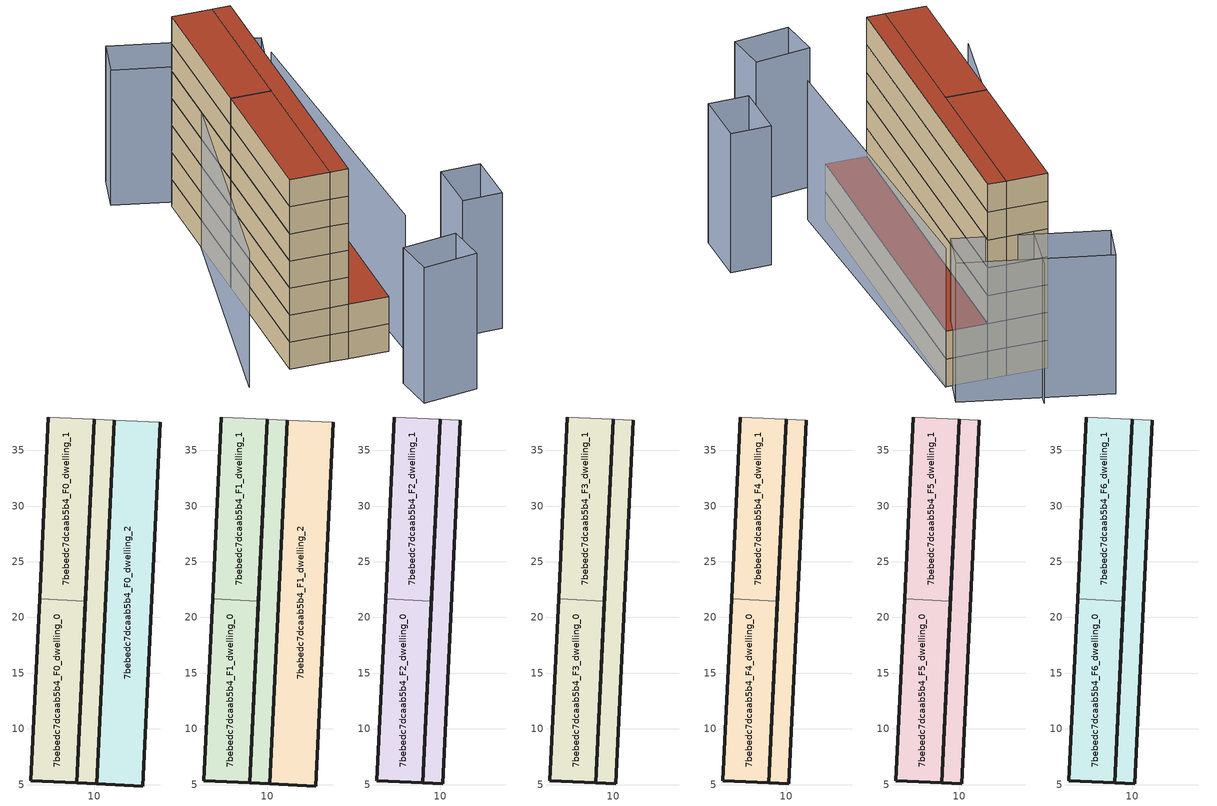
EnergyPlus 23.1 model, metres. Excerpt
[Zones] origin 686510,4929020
7bebedc7dcaab5b4_F0_dwelling_0
 floor ground (EU_floor_Construction): 11.81,37.7 10.24,5.08 8.44,5.17 9.23,21.48 10.02,37.79 z0; 9.23,21.48 8.44,5.17 4.34,5.36 5.12,21.67 z0
 wall outside (EU_wall_Construction): 5.12,21.67 4.34,5.36 8.44,5.17 9.23,21.48 z0:3
 wall to 7bebedc7dcaab5b4_F0_dwelling_1 (EU_wall_Construction): 9.23,21.48 5.12,21.67 z0:3
7bebedc7dcaab5b4_F0_dwelling_1
 floor ground (EU_floor_Construction): 11.81,37.7 10.24,5.08 8.44,5.17 9.23,21.48 10.02,37.79 z0; 10.02,37.79 9.23,21.48 5.12,21.67 5.91,37.99 z0
 wall outside (EU_wall_Construction): 5.91,37.99 5.12,21.67 / 9.23,21.48 10.02,37.79 z0:3
 wall adiabatic (EU_wall_Construction): 10.02,37.79 5.91,37.99 z0:3
7bebedc7dcaab5b4_F0_dwelling_2
 floor ground (EU_floor_Construction): 15.92,37.5 14.35,4.88 10.24,5.08 11.81,37.7 z0
 wall outside (EU_wall_Construction): 11.81,37.7 10.24,5.08 14.35,4.88 15.92,37.5 z0:3
 wall adiabatic (EU_wall_Construction): 15.92,37.5 11.81,37.7 z0:3
7bebedc7dcaab5b4_F0_circulation
 floor ground (EU_floor_Construction): 11.81,37.7 10.24,5.08 8.44,5.17 9.23,21.48 10.02,37.79 z0; 9.23,21.48 8.44,5.17 4.34,5.36 5.12,21.67 z0; 10.02,37.79 9.23,21.48 5.12,21.67 5.91,37.99 z0
 wall outside (EU_wall_Construction): 10.02,37.79 8.44,5.17 10.24,5.08 11.81,37.7 z0:3
 wall adiabatic (EU_wall_Construction): 11.81,37.7 10.02,37.79 z0:3
7bebedc7dcaab5b4_F1_dwelling_0
 floor to 7bebedc7dcaab5b4_F0_dwelling_0 (EU_floor_Construction): 11.81,37.7 10.24,5.08 8.44,5.17 9.23,21.48 10.02,37.79 z3; 9.23,21.48 8.44,5.17 4.34,5.36 5.12,21.67 z3
 wall outside (EU_wall_Construction): 5.12,21.67 4.34,5.36 8.44,5.17 9.23,21.48 z3:6
 wall to 7bebedc7dcaab5b4_F1_dwelling_1 (EU_wall_Construction): 9.23,21.48 5.12,21.67 z3:6
7bebedc7dcaab5b4_F1_dwelling_1
 floor to 7bebedc7dcaab5b4_F0_dwelling_1 (EU_floor_Construction): 11.81,37.7 10.24,5.08 8.44,5.17 9.23,21.48 10.02,37.79 z3; 10.02,37.79 9.23,21.48 5.12,21.67 5.91,37.99 z3
 wall outside (EU_wall_Construction): 5.91,37.99 5.12,21.67 / 9.23,21.48 10.02,37.79 z3:6
 wall adiabatic (EU_wall_Construction): 10.02,37.79 5.91,37.99 z3:6
7bebedc7dcaab5b4_F1_dwelling_2
 floor to 7bebedc7dcaab5b4_F0_dwelling_2 (EU_floor_Construction): 15.92,37.5 14.35,4.88 10.24,5.08 11.81,37.7 z3
 wall outside (EU_wall_Construction): 11.81,37.7 10.24,5.08 14.35,4.88 15.92,37.5 z3:6
 wall adiabatic (EU_wall_Construction): 15.92,37.5 11.81,37.7 z3:6
 roof outside (EU_roof_Construction): 14.35,4.88 15.92,37.5 11.81,37.7 10.24,5.08 z6
7bebedc7dcaab5b4_F1_circulation
 floor outside (EU_floor_Construction): 10.02,37.79 9.23,21.48 5.12,21.67 5.91,37.99 z3
 floor to 7bebedc7dcaab5b4_F0_circulation (EU_floor_Construction): 11.81,37.7 10.24,5.08 8.44,5.17 9.23,21.48 10.02,37.79 z3; 9.23,21.48 8.86,13.71 8.44,5.17 4.34,5.36 5.12,21.67 z3
 wall outside (EU_wall_Construction): 10.02,37.79 8.44,5.17 10.24,5.08 11.81,37.7 z3:6
 wall adiabatic (EU_wall_Construction): 11.81,37.7 10.02,37.79 z3:6
7bebedc7dcaab5b4_F2_dwelling_0
 floor to 7bebedc7dcaab5b4_F1_dwelling_0 (EU_floor_Construction): 11.81,37.7 10.24,5.08 8.44,5.17 9.23,21.48 10.02,37.79 z6; 9.23,21.48 8.44,5.17 4.34,5.36 5.12,21.67 z6
 wall outside (EU_wall_Construction): 5.12,21.67 4.34,5.36 8.44,5.17 9.23,21.48 z6:9
 wall to 7bebedc7dcaab5b4_F2_dwelling_1 (EU_wall_Construction): 9.23,21.48 5.12,21.67 z6:9
7bebedc7dcaab5b4_F2_dwelling_1
 floor to 7bebedc7dcaab5b4_F1_dwelling_1 (EU_floor_Construction): 11.81,37.7 10.24,5.08 8.44,5.17 9.23,21.48 10.02,37.79 z6; 10.02,37.79 9.23,21.48 5.12,21.67 5.91,37.99 z6
 wall outside (EU_wall_Construction): 5.91,37.99 5.12,21.67 / 9.23,21.48 10.02,37.79 z6:9
 wall adiabatic (EU_wall_Construction): 10.02,37.79 5.91,37.99 z6:9
7bebedc7dcaab5b4_F2_circulation
 floor outside (EU_floor_Construction): 10.02,37.79 9.23,21.48 5.12,21.67 5.91,37.99 z6
 floor to 7bebedc7dcaab5b4_F1_circulation (EU_floor_Construction): 11.81,37.7 10.24,5.08 8.44,5.17 9.23,21.48 10.02,37.79 z6; 9.23,21.48 8.86,13.71 8.44,5.17 4.34,5.36 5.12,21.67 z6
 wall outside (EU_wall_Construction): 10.02,37.79 8.44,5.17 10.24,5.08 11.81,37.7 z6:9
 wall adiabatic (EU_wall_Construction): 11.81,37.7 10.02,37.79 z6:9
7bebedc7dcaab5b4_F3_dwelling_0
 floor to 7bebedc7dcaab5b4_F2_dwelling_0 (EU_floor_Construction): 11.81,37.7 10.24,5.08 8.44,5.17 9.23,21.48 10.02,37.79 z9; 9.23,21.48 8.44,5.17 4.34,5.36 5.12,21.67 z9
 wall outside (EU_wall_Construction): 5.12,21.67 4.34,5.36 8.44,5.17 9.23,21.48 z9:12
 wall to 7bebedc7dcaab5b4_F3_dwelling_1 (EU_wall_Construction): 9.23,21.48 5.12,21.67 z9:12
7bebedc7dcaab5b4_F3_dwelling_1
 floor to 7bebedc7dcaab5b4_F2_dwelling_1 (EU_floor_Construction): 11.81,37.7 10.24,5.08 8.44,5.17 9.23,21.48 10.02,37.79 z9; 10.02,37.79 9.23,21.48 5.12,21.67 5.91,37.99 z9
 wall outside (EU_wall_Construction): 5.91,37.99 5.12,21.67 / 9.23,21.48 10.02,37.79 z9:12
 wall adiabatic (EU_wall_Construction): 10.02,37.79 5.91,37.99 z9:12
7bebedc7dcaab5b4_F3_circulation
 floor outside (EU_floor_Construction): 10.02,37.79 9.23,21.48 5.12,21.67 5.91,37.99 z9
 floor to 7bebedc7dcaab5b4_F2_circulation (EU_floor_Construction): 11.81,37.7 10.24,5.08 8.44,5.17 9.23,21.48 10.02,37.79 z9; 9.23,21.48 8.86,13.71 8.44,5.17 4.34,5.36 5.12,21.67 z9
 wall outside (EU_wall_Construction): 10.02,37.79 8.44,5.17 10.24,5.08 11.81,37.7 z9:12
 wall adiabatic (EU_wall_Construction): 11.81,37.7 10.02,37.79 z9:12
7bebedc7dcaab5b4_F4_dwelling_0
 floor to 7bebedc7dcaab5b4_F3_dwelling_0 (EU_floor_Construction): 11.81,37.7 10.24,5.08 8.44,5.17 9.23,21.48 10.02,37.79 z12; 9.23,21.48 8.44,5.17 4.34,5.36 5.12,21.67 z12
 wall outside (EU_wall_Construction): 5.12,21.67 4.34,5.36 8.44,5.17 9.23,21.48 z12:15
 wall to 7bebedc7dcaab5b4_F4_dwelling_1 (EU_wall_Construction): 9.23,21.48 5.12,21.67 z12:15
7bebedc7dcaab5b4_F4_dwelling_1
 floor to 7bebedc7dcaab5b4_F3_dwelling_1 (EU_floor_Construction): 11.81,37.7 10.24,5.08 8.44,5.17 9.23,21.48 10.02,37.79 z12; 10.02,37.79 9.23,21.48 5.12,21.67 5.91,37.99 z12
 wall outside (EU_wall_Construction): 5.91,37.99 5.12,21.67 / 9.23,21.48 10.02,37.79 z12:15
 wall adiabatic (EU_wall_Construction): 10.02,37.79 5.91,37.99 z12:15
7bebedc7dcaab5b4_F4_circulation
 floor outside (EU_floor_Construction): 10.02,37.79 9.23,21.48 5.12,21.67 5.91,37.99 z12
 floor to 7bebedc7dcaab5b4_F3_circulation (EU_floor_Construction): 11.81,37.7 10.24,5.08 8.44,5.17 9.23,21.48 10.02,37.79 z12; 9.23,21.48 8.86,13.71 8.44,5.17 4.34,5.36 5.12,21.67 z12
 wall outside (EU_wall_Construction): 10.02,37.79 8.44,5.17 10.24,5.08 11.81,37.7 z12:15
 wall adiabatic (EU_wall_Construction): 11.81,37.7 10.02,37.79 z12:15
7bebedc7dcaab5b4_F5_dwelling_0
 floor to 7bebedc7dcaab5b4_F4_dwelling_0 (EU_floor_Construction): 11.81,37.7 10.24,5.08 8.44,5.17 9.23,21.48 10.02,37.79 z15; 9.23,21.48 8.44,5.17 4.34,5.36 5.12,21.67 z15
 wall outside (EU_wall_Construction): 5.12,21.67 4.34,5.36 8.44,5.17 9.23,21.48 z15:18
 wall to 7bebedc7dcaab5b4_F5_dwelling_1 (EU_wall_Construction): 9.23,21.48 5.12,21.67 z15:18
7bebedc7dcaab5b4_F5_dwelling_1
 floor to 7bebedc7dcaab5b4_F4_dwelling_1 (EU_floor_Construction): 11.81,37.7 10.24,5.08 8.44,5.17 9.23,21.48 10.02,37.79 z15; 10.02,37.79 9.23,21.48 5.12,21.67 5.91,37.99 z15
 wall outside (EU_wall_Construction): 5.91,37.99 5.12,21.67 / 9.23,21.48 10.02,37.79 z15:18
 wall adiabatic (EU_wall_Construction): 10.02,37.79 5.91,37.99 z15:18
7bebedc7dcaab5b4_F5_circulation
 floor outside (EU_floor_Construction): 10.02,37.79 9.23,21.48 5.12,21.67 5.91,37.99 z15
 floor to 7bebedc7dcaab5b4_F4_circulation (EU_floor_Construction): 11.81,37.7 10.24,5.08 8.44,5.17 9.23,21.48 10.02,37.79 z15; 9.23,21.48 8.86,13.71 8.44,5.17 4.34,5.36 5.12,21.67 z15
 wall outside (EU_wall_Construction): 10.02,37.79 8.44,5.17 10.24,5.08 11.81,37.7 z15:18
 wall adiabatic (EU_wall_Construction): 11.81,37.7 10.02,37.79 z15:18
7bebedc7dcaab5b4_F6_dwelling_0
 floor to 7bebedc7dcaab5b4_F5_dwelling_0 (EU_floor_Construction): 11.81,37.7 10.24,5.08 8.44,5.17 9.23,21.48 10.02,37.79 z18; 9.23,21.48 8.44,5.17 4.34,5.36 5.12,21.67 z18
 wall outside (EU_wall_Construction): 5.12,21.67 4.34,5.36 8.44,5.17 9.23,21.48 z18:21
 wall to 7bebedc7dcaab5b4_F6_dwelling_1 (EU_wall_Construction): 9.23,21.48 5.12,21.67 z18:21
 roof outside (EU_roof_Construction): 10.24,5.08 11.81,37.7 10.02,37.79 9.23,21.48 8.44,5.17 z21; 8.44,5.17 9.23,21.48 5.12,21.67 4.34,5.36 z21
7bebedc7dcaab5b4_F6_dwelling_1
 floor to 7bebedc7dcaab5b4_F5_dwelling_1 (EU_floor_Construction): 11.81,37.7 10.24,5.08 8.44,5.17 9.23,21.48 10.02,37.79 z18; 10.02,37.79 9.23,21.48 5.12,21.67 5.91,37.99 z18
 wall outside (EU_wall_Construction): 5.91,37.99 5.12,21.67 / 9.23,21.48 10.02,37.79 z18:21
 wall adiabatic (EU_wall_Construction): 10.02,37.79 5.91,37.99 z18:21
 roof outside (EU_roof_Construction): 10.24,5.08 11.81,37.7 10.02,37.79 9.23,21.48 8.44,5.17 z21; 9.23,21.48 10.02,37.79 5.91,37.99 5.12,21.67 z21
7bebedc7dcaab5b4_F6_circulation
 floor outside (EU_floor_Construction): 10.02,37.79 9.23,21.48 5.12,21.67 5.91,37.99 z18
 floor to 7bebedc7dcaab5b4_F5_circulation (EU_floor_Construction): 11.81,37.7 10.24,5.08 8.44,5.17 9.23,21.48 10.02,37.79 z18; 9.23,21.48 8.86,13.71 8.44,5.17 4.34,5.36 5.12,21.67 z18
 wall outside (EU_wall_Construction): 10.02,37.79 8.44,5.17 10.24,5.08 11.81,37.7 z18:21
 wall adiabatic (EU_wall_Construction): 11.81,37.7 10.02,37.79 z18:21
 roof outside (EU_roof_Construction): 8.44,5.17 9.23,21.48 5.12,21.67 4.34,5.36 z21; 10.24,5.08 11.81,37.7 10.02,37.79 9.23,21.48 8.44,5.17 z21; 9.23,21.48 10.02,37.79 5.91,37.99 5.12,21.67 z21
shading: 15.86,4.31 16.02,37.55 / 8.7,43.76 -0.53,3.82 / 13.7,-5.45 13.31,-1.23 / 13.31,-1.23 18.94,-0.71 / 18.94,-0.71 19.33,-4.93 / 19.33,-4.93 13.7,-5.45 / 26.03,4.6 21.99,4.72 / 21.99,4.72 22.17,10.54 / 22.17,10.54 26.21,10.42 / 26.21,10.42 26.03,4.6 / 1.9,44.78 16.2,40.44 / 16.2,40.44 14.88,36.1 / 14.88,36.1 0.59,40.45 / 0.59,40.45 1.9,44.78 z0:15
[Building]
EU S2 Campaign: North Axis=0; Terrain=City; Solar Distribution=FullExterior
[Site:Location]
Bologna: Latitude=44.5; Longitude=11.25; Time Zone=1; Elevation=37
[SizingPeriod:WeatherFileDays]
AnnualSizingPeriod: Begin Month=1; Begin Day of Month=1; End Month=12; End Day of Month=31; Day of Week for Start Day=Monday; Use Weather File Daylight Saving Period=No; Use Weather File Rain and Snow Indicators=No
[MATERIAL]
EU_InternalMass_Material: Roughness=MediumRough; Thickness=0.1; Conductivity=1; Density=1800; Specific Heat=900; Thermal Absorptance=0.9; Solar Absorptance=0.7; Visible Absorptance=0.7
[MATERIAL:NOMASS] Roughness=MediumRough; Thermal Absorptance=0.9; Solar Absorptance=0.7; Visible Absorptance=0.7
Name | Thermal Resistance
EU_wall_NoMass | 0.905828
EU_roof_NoMass | 0.37593
EU_floor_NoMass | 0.67114
[CONSTRUCTION]
EU_wall_Construction: EU_wall_NoMass
EU_roof_Construction: EU_roof_NoMass
EU_floor_Construction: EU_floor_NoMass
EU_InternalMass_Construction: EU_InternalMass_Material
[ZONE] Type=1; Multiplier=1; Ceiling Height=autocalculate; Floor Area=autocalculate; Part of Total Floor Area=Yes
Name | Volume
7bebedc7dcaab5b4_F0_dwelling_0; 7bebedc7dcaab5b4_F1_dwelling_0; 7bebedc7dcaab5b4_F2_dwelling_0; 7bebedc7dcaab5b4_F3_dwelling_0; 7bebedc7dcaab5b4_F4_dwelling_0; 7bebedc7dcaab5b4_F5_dwelling_0; 7bebedc7dcaab5b4_F6_dwelling_0 | 377.821
7bebedc7dcaab5b4_F0_dwelling_1; 7bebedc7dcaab5b4_F1_dwelling_1; 7bebedc7dcaab5b4_F2_dwelling_1; 7bebedc7dcaab5b4_F3_dwelling_1; 7bebedc7dcaab5b4_F4_dwelling_1; 7bebedc7dcaab5b4_F5_dwelling_1; 7bebedc7dcaab5b4_F6_dwelling_1 | 377.822
7bebedc7dcaab5b4_F0_dwelling_2; 7bebedc7dcaab5b4_F1_dwelling_2 | 402.906
7bebedc7dcaab5b4_F0_circulation; 7bebedc7dcaab5b4_F1_circulation; 7bebedc7dcaab5b4_F2_circulation; 7bebedc7dcaab5b4_F3_circulation; 7bebedc7dcaab5b4_F4_circulation; 7bebedc7dcaab5b4_F5_circulation; 7bebedc7dcaab5b4_F6_circulation | 579.275
[INTERNALMASS] Construction=EU_InternalMass_Construction
Name | Zone or ZoneList | Surface Area
7bebedc7dcaab5b4_F0_dwelling_0_EU_InternalMass | 7bebedc7dcaab5b4_F0_dwelling_0 | 67.151
7bebedc7dcaab5b4_F0_dwelling_1_EU_InternalMass | 7bebedc7dcaab5b4_F0_dwelling_1 | 67.151
7bebedc7dcaab5b4_F0_dwelling_2_EU_InternalMass | 7bebedc7dcaab5b4_F0_dwelling_2 | 134.302
7bebedc7dcaab5b4_F1_dwelling_0_EU_InternalMass | 7bebedc7dcaab5b4_F1_dwelling_0 | 67.151
7bebedc7dcaab5b4_F1_dwelling_1_EU_InternalMass | 7bebedc7dcaab5b4_F1_dwelling_1 | 67.151
7bebedc7dcaab5b4_F1_dwelling_2_EU_InternalMass | 7bebedc7dcaab5b4_F1_dwelling_2 | 134.302
7bebedc7dcaab5b4_F2_dwelling_0_EU_InternalMass | 7bebedc7dcaab5b4_F2_dwelling_0 | 148.964
7bebedc7dcaab5b4_F2_dwelling_1_EU_InternalMass | 7bebedc7dcaab5b4_F2_dwelling_1 | 148.964
7bebedc7dcaab5b4_F3_dwelling_0_EU_InternalMass | 7bebedc7dcaab5b4_F3_dwelling_0 | 148.964
7bebedc7dcaab5b4_F3_dwelling_1_EU_InternalMass | 7bebedc7dcaab5b4_F3_dwelling_1 | 148.964
7bebedc7dcaab5b4_F4_dwelling_0_EU_InternalMass | 7bebedc7dcaab5b4_F4_dwelling_0 | 148.964
7bebedc7dcaab5b4_F4_dwelling_1_EU_InternalMass | 7bebedc7dcaab5b4_F4_dwelling_1 | 148.964
7bebedc7dcaab5b4_F5_dwelling_0_EU_InternalMass | 7bebedc7dcaab5b4_F5_dwelling_0 | 148.964
7bebedc7dcaab5b4_F5_dwelling_1_EU_InternalMass | 7bebedc7dcaab5b4_F5_dwelling_1 | 148.964
7bebedc7dcaab5b4_F6_dwelling_0_EU_InternalMass | 7bebedc7dcaab5b4_F6_dwelling_0 | 148.964
7bebedc7dcaab5b4_F6_dwelling_1_EU_InternalMass | 7bebedc7dcaab5b4_F6_dwelling_1 | 148.964
[OTHEREQUIPMENT] Fuel Type=Electricity; Design Level Calculation Method=Watts/Area; Power per Zone Floor Area=1; Fraction Latent=0; Fraction Radiant=0; Fraction Lost=0; Carbon Dioxide Generation Rate=0; EndUse Subcategory=EU_Step8_InternalGains
Name | Zone or ZoneList or Space or SpaceList | Schedule
EU_Step8_InternalGain_7bebedc7dcaab5b4_F0_dwelling_0_f000 | 7bebedc7dcaab5b4_F0_dwelling_0 | EU_Step8_GainSchedule_7bebedc7dcaab5b4_F0_dwelling_0_f000
EU_Step8_InternalGain_7bebedc7dcaab5b4_F0_dwelling_1_f000 | 7bebedc7dcaab5b4_F0_dwelling_1 | EU_Step8_GainSchedule_7bebedc7dcaab5b4_F0_dwelling_1_f000
EU_Step8_InternalGain_7bebedc7dcaab5b4_F0_dwelling_2_f000 | 7bebedc7dcaab5b4_F0_dwelling_2 | EU_Step8_GainSchedule_7bebedc7dcaab5b4_F0_dwelling_2_f000
EU_Step8_InternalGain_7bebedc7dcaab5b4_F1_dwelling_0_f000 | 7bebedc7dcaab5b4_F1_dwelling_0 | EU_Step8_GainSchedule_7bebedc7dcaab5b4_F1_dwelling_0_f000
EU_Step8_InternalGain_7bebedc7dcaab5b4_F1_dwelling_1_f000 | 7bebedc7dcaab5b4_F1_dwelling_1 | EU_Step8_GainSchedule_7bebedc7dcaab5b4_F1_dwelling_1_f000
EU_Step8_InternalGain_7bebedc7dcaab5b4_F1_dwelling_2_f000 | 7bebedc7dcaab5b4_F1_dwelling_2 | EU_Step8_GainSchedule_7bebedc7dcaab5b4_F1_dwelling_2_f000
EU_Step8_InternalGain_7bebedc7dcaab5b4_F2_dwelling_0_f000 | 7bebedc7dcaab5b4_F2_dwelling_0 | EU_Step8_GainSchedule_7bebedc7dcaab5b4_F2_dwelling_0_f000
EU_Step8_InternalGain_7bebedc7dcaab5b4_F2_dwelling_1_f000 | 7bebedc7dcaab5b4_F2_dwelling_1 | EU_Step8_GainSchedule_7bebedc7dcaab5b4_F2_dwelling_1_f000
EU_Step8_InternalGain_7bebedc7dcaab5b4_F3_dwelling_0_f000 | 7bebedc7dcaab5b4_F3_dwelling_0 | EU_Step8_GainSchedule_7bebedc7dcaab5b4_F3_dwelling_0_f000
EU_Step8_InternalGain_7bebedc7dcaab5b4_F3_dwelling_1_f000 | 7bebedc7dcaab5b4_F3_dwelling_1 | EU_Step8_GainSchedule_7bebedc7dcaab5b4_F3_dwelling_1_f000
EU_Step8_InternalGain_7bebedc7dcaab5b4_F4_dwelling_0_f000 | 7bebedc7dcaab5b4_F4_dwelling_0 | EU_Step8_GainSchedule_7bebedc7dcaab5b4_F4_dwelling_0_f000
EU_Step8_InternalGain_7bebedc7dcaab5b4_F4_dwelling_1_f000 | 7bebedc7dcaab5b4_F4_dwelling_1 | EU_Step8_GainSchedule_7bebedc7dcaab5b4_F4_dwelling_1_f000
EU_Step8_InternalGain_7bebedc7dcaab5b4_F5_dwelling_0_f000 | 7bebedc7dcaab5b4_F5_dwelling_0 | EU_Step8_GainSchedule_7bebedc7dcaab5b4_F5_dwelling_0_f000
EU_Step8_InternalGain_7bebedc7dcaab5b4_F5_dwelling_1_f000 | 7bebedc7dcaab5b4_F5_dwelling_1 | EU_Step8_GainSchedule_7bebedc7dcaab5b4_F5_dwelling_1_f000
EU_Step8_InternalGain_7bebedc7dcaab5b4_F6_dwelling_0_f000 | 7bebedc7dcaab5b4_F6_dwelling_0 | EU_Step8_GainSchedule_7bebedc7dcaab5b4_F6_dwelling_0_f000
EU_Step8_InternalGain_7bebedc7dcaab5b4_F6_dwelling_1_f000 | 7bebedc7dcaab5b4_F6_dwelling_1 | EU_Step8_GainSchedule_7bebedc7dcaab5b4_F6_dwelling_1_f000
[ZONEINFILTRATION:DESIGNFLOWRATE] Schedule=EU_AlwaysOn; Design Flow Rate Calculation Method=Flow/Area; Flow Rate per Floor Area=0.0005; Constant Term Coefficient=1; Temperature Term Coefficient=0; Velocity Term Coefficient=0; Velocity Squared Term Coefficient=0
Name | Zone or ZoneList or Space or SpaceList
EU_Circulation_Infiltration_7bebedc7dcaab5b4_F0_circulation | 7bebedc7dcaab5b4_F0_circulation
EU_Circulation_Infiltration_7bebedc7dcaab5b4_F1_circulation | 7bebedc7dcaab5b4_F1_circulation
EU_Circulation_Infiltration_7bebedc7dcaab5b4_F2_circulation | 7bebedc7dcaab5b4_F2_circulation
EU_Circulation_Infiltration_7bebedc7dcaab5b4_F3_circulation | 7bebedc7dcaab5b4_F3_circulation
EU_Circulation_Infiltration_7bebedc7dcaab5b4_F4_circulation | 7bebedc7dcaab5b4_F4_circulation
EU_Circulation_Infiltration_7bebedc7dcaab5b4_F5_circulation | 7bebedc7dcaab5b4_F5_circulation
EU_Circulation_Infiltration_7bebedc7dcaab5b4_F6_circulation | 7bebedc7dcaab5b4_F6_circulation
[ZONEVENTILATION:DESIGNFLOWRATE] Schedule=EU_AlwaysOn; Design Flow Rate Calculation Method=AirChanges/Hour; Air Changes per Hour=0.73129; Ventilation Type=Natural; Fan Pressure Rise=0; Fan Total Efficiency=1; Constant Term Coefficient=1; Temperature Term Coefficient=0; Velocity Term Coefficient=0; Velocity Squared Term Coefficient=0; Minimum Indoor Temperature=-100; Maximum Indoor Temperature=100; Delta Temperature=-100; Minimum Outdoor Temperature=-100; Maximum Outdoor Temperature=100; Maximum Wind Speed=40
Name | Zone or ZoneList or Space or SpaceList
EU_ConstantAir_7bebedc7dcaab5b4_F0_dwelling_0 | 7bebedc7dcaab5b4_F0_dwelling_0
EU_ConstantAir_7bebedc7dcaab5b4_F0_dwelling_1 | 7bebedc7dcaab5b4_F0_dwelling_1
EU_ConstantAir_7bebedc7dcaab5b4_F0_dwelling_2 | 7bebedc7dcaab5b4_F0_dwelling_2
EU_ConstantAir_7bebedc7dcaab5b4_F1_dwelling_0 | 7bebedc7dcaab5b4_F1_dwelling_0
EU_ConstantAir_7bebedc7dcaab5b4_F1_dwelling_1 | 7bebedc7dcaab5b4_F1_dwelling_1
EU_ConstantAir_7bebedc7dcaab5b4_F1_dwelling_2 | 7bebedc7dcaab5b4_F1_dwelling_2
EU_ConstantAir_7bebedc7dcaab5b4_F2_dwelling_0 | 7bebedc7dcaab5b4_F2_dwelling_0
EU_ConstantAir_7bebedc7dcaab5b4_F2_dwelling_1 | 7bebedc7dcaab5b4_F2_dwelling_1
EU_ConstantAir_7bebedc7dcaab5b4_F3_dwelling_0 | 7bebedc7dcaab5b4_F3_dwelling_0
EU_ConstantAir_7bebedc7dcaab5b4_F3_dwelling_1 | 7bebedc7dcaab5b4_F3_dwelling_1
EU_ConstantAir_7bebedc7dcaab5b4_F4_dwelling_0 | 7bebedc7dcaab5b4_F4_dwelling_0
EU_ConstantAir_7bebedc7dcaab5b4_F4_dwelling_1 | 7bebedc7dcaab5b4_F4_dwelling_1
EU_ConstantAir_7bebedc7dcaab5b4_F5_dwelling_0 | 7bebedc7dcaab5b4_F5_dwelling_0
EU_ConstantAir_7bebedc7dcaab5b4_F5_dwelling_1 | 7bebedc7dcaab5b4_F5_dwelling_1
EU_ConstantAir_7bebedc7dcaab5b4_F6_dwelling_0 | 7bebedc7dcaab5b4_F6_dwelling_0
EU_ConstantAir_7bebedc7dcaab5b4_F6_dwelling_1 | 7bebedc7dcaab5b4_F6_dwelling_1
[HVACTEMPLATE:THERMOSTAT] Constant Heating Setpoint=20; Constant Cooling Setpoint=50
EU_HeatOnly_7bebedc7dcaab5b4_F0_dwelling_0; EU_HeatOnly_7bebedc7dcaab5b4_F0_dwelling_1; EU_HeatOnly_7bebedc7dcaab5b4_F0_dwelling_2; EU_HeatOnly_7bebedc7dcaab5b4_F1_dwelling_0; EU_HeatOnly_7bebedc7dcaab5b4_F1_dwelling_1; EU_HeatOnly_7bebedc7dcaab5b4_F1_dwelling_2; EU_HeatOnly_7bebedc7dcaab5b4_F2_dwelling_0; EU_HeatOnly_7bebedc7dcaab5b4_F2_dwelling_1; EU_HeatOnly_7bebedc7dcaab5b4_F3_dwelling_0; EU_HeatOnly_7bebedc7dcaab5b4_F3_dwelling_1; EU_HeatOnly_7bebedc7dcaab5b4_F4_dwelling_0; EU_HeatOnly_7bebedc7dcaab5b4_F4_dwelling_1; EU_HeatOnly_7bebedc7dcaab5b4_F5_dwelling_0; EU_HeatOnly_7bebedc7dcaab5b4_F5_dwelling_1; EU_HeatOnly_7bebedc7dcaab5b4_F6_dwelling_0; EU_HeatOnly_7bebedc7dcaab5b4_F6_dwelling_1
[HVACTEMPLATE:ZONE:IDEALLOADSAIRSYSTEM] System Availability Schedule=EU_AlwaysOn; Maximum Heating Supply Air Temperature=50; Minimum Cooling Supply Air Temperature=13; Maximum Heating Supply Air Humidity Ratio=0.0156; Minimum Cooling Supply Air Humidity Ratio=0.0077; Heating Limit=NoLimit; Cooling Limit=NoLimit; Heating Availability Schedule=EU_AlwaysOn; Cooling Availability Schedule=EU_CoolingOff; Dehumidification Control Type=ConstantSensibleHeatRatio; Cooling Sensible Heat Ratio=0.7; Dehumidification Setpoint=60; Humidification Control Type=None; Humidification Setpoint=30; Outdoor Air Method=None; Outdoor Air Flow Rate per Person=0.00944; Outdoor Air Flow Rate per Zone Floor Area=0; Outdoor Air Flow Rate per Zone=0; Demand Controlled Ventilation Type=None; Outdoor Air Economizer Type=NoEconomizer; Heat Recovery Type=None; Sensible Heat Recovery Effectiveness=0.7; Latent Heat Recovery Effectiveness=0.65
Name | Template Thermostat
7bebedc7dcaab5b4_F0_dwelling_0 | EU_HeatOnly_7bebedc7dcaab5b4_F0_dwelling_0
7bebedc7dcaab5b4_F0_dwelling_1 | EU_HeatOnly_7bebedc7dcaab5b4_F0_dwelling_1
7bebedc7dcaab5b4_F0_dwelling_2 | EU_HeatOnly_7bebedc7dcaab5b4_F0_dwelling_2
7bebedc7dcaab5b4_F1_dwelling_0 | EU_HeatOnly_7bebedc7dcaab5b4_F1_dwelling_0
7bebedc7dcaab5b4_F1_dwelling_1 | EU_HeatOnly_7bebedc7dcaab5b4_F1_dwelling_1
7bebedc7dcaab5b4_F1_dwelling_2 | EU_HeatOnly_7bebedc7dcaab5b4_F1_dwelling_2
7bebedc7dcaab5b4_F2_dwelling_0 | EU_HeatOnly_7bebedc7dcaab5b4_F2_dwelling_0
7bebedc7dcaab5b4_F2_dwelling_1 | EU_HeatOnly_7bebedc7dcaab5b4_F2_dwelling_1
7bebedc7dcaab5b4_F3_dwelling_0 | EU_HeatOnly_7bebedc7dcaab5b4_F3_dwelling_0
7bebedc7dcaab5b4_F3_dwelling_1 | EU_HeatOnly_7bebedc7dcaab5b4_F3_dwelling_1
7bebedc7dcaab5b4_F4_dwelling_0 | EU_HeatOnly_7bebedc7dcaab5b4_F4_dwelling_0
7bebedc7dcaab5b4_F4_dwelling_1 | EU_HeatOnly_7bebedc7dcaab5b4_F4_dwelling_1
7bebedc7dcaab5b4_F5_dwelling_0 | EU_HeatOnly_7bebedc7dcaab5b4_F5_dwelling_0
7bebedc7dcaab5b4_F5_dwelling_1 | EU_HeatOnly_7bebedc7dcaab5b4_F5_dwelling_1
7bebedc7dcaab5b4_F6_dwelling_0 | EU_HeatOnly_7bebedc7dcaab5b4_F6_dwelling_0
7bebedc7dcaab5b4_F6_dwelling_1 | EU_HeatOnly_7bebedc7dcaab5b4_F6_dwelling_1
[SIZING:ZONE] Zone Cooling Design Supply Air Temperature Input Method=SupplyAirTemperature; Zone Cooling Design Supply Air Temperature=13; Zone Heating Design Supply Air Temperature Input Method=SupplyAirTemperature; Zone Heating Design Supply Air Temperature=50; Zone Cooling Design Supply Air Humidity Ratio=0.008; Zone Heating Design Supply Air Humidity Ratio=0.008; Cooling Design Air Flow Method=DesignDay; Cooling Design Air Flow Rate=0; Cooling Minimum Air Flow per Zone Floor Area=0.000762; Cooling Minimum Air Flow=0; Cooling Minimum Air Flow Fraction=0.2; Heating Design Air Flow Method=DesignDay; Heating Design Air Flow Rate=0; Heating Maximum Air Flow per Zone Floor Area=0.002032; Heating Maximum Air Flow=0.141576; Heating Maximum Air Flow Fraction=0.3; Account for Dedicated Outdoor Air System=No; Dedicated Outdoor Air System Control Strategy=NeutralSupplyAir; Dedicated Outdoor Air Low Setpoint Temperature for Design=autosize; Dedicated Outdoor Air High Setpoint Temperature for Design=autosize; Zone Load Sizing Method=Sensible Load Only No Latent Load; Zone Latent Cooling Design Supply Air Humidity Ratio Input Method=HumidityRatioDifference; Zone Cooling Design Supply Air Humidity Ratio Difference=0.005; Zone Latent Heating Design Supply Air Humidity Ratio Input Method=HumidityRatioDifference; Zone Humidification Design Supply Air Humidity Ratio Difference=0.005
7bebedc7dcaab5b4_F0_dwelling_0; 7bebedc7dcaab5b4_F0_dwelling_1; 7bebedc7dcaab5b4_F0_dwelling_2; 7bebedc7dcaab5b4_F1_dwelling_0; 7bebedc7dcaab5b4_F1_dwelling_1; 7bebedc7dcaab5b4_F1_dwelling_2; 7bebedc7dcaab5b4_F2_dwelling_0; 7bebedc7dcaab5b4_F2_dwelling_1; 7bebedc7dcaab5b4_F3_dwelling_0; 7bebedc7dcaab5b4_F3_dwelling_1; 7bebedc7dcaab5b4_F4_dwelling_0; 7bebedc7dcaab5b4_F4_dwelling_1; 7bebedc7dcaab5b4_F5_dwelling_0; 7bebedc7dcaab5b4_F5_dwelling_1; 7bebedc7dcaab5b4_F6_dwelling_0; 7bebedc7dcaab5b4_F6_dwelling_1
[SCHEDULE:CONSTANT]
Name | Hourly Value
EU_AlwaysOn | 1
EU_CoolingOff | 0
[SCHEDULE:FILE] Column Number=1; Rows to Skip at Top=0; Number of Hours of Data=8760; Column Separator=Comma; Interpolate to Timestep=No; Minutes per Item=60; Adjust Schedule for Daylight Savings=Yes
Name | File
EU_Step8_GainSchedule_7bebedc7dcaab5b4_F0_dwelling_0_f000 | ../../schedules/7bebedc7dcaab5b4/7bebedc7dcaab5b4_F0_dwelling_0_f000_gain.csv
EU_Step8_GainSchedule_7bebedc7dcaab5b4_F0_dwelling_1_f000 | ../../schedules/7bebedc7dcaab5b4/7bebedc7dcaab5b4_F0_dwelling_1_f000_gain.csv
EU_Step8_GainSchedule_7bebedc7dcaab5b4_F0_dwelling_2_f000 | ../../schedules/7bebedc7dcaab5b4/7bebedc7dcaab5b4_F0_dwelling_2_f000_gain.csv
EU_Step8_GainSchedule_7bebedc7dcaab5b4_F1_dwelling_0_f000 | ../../schedules/7bebedc7dcaab5b4/7bebedc7dcaab5b4_F1_dwelling_0_f000_gain.csv
EU_Step8_GainSchedule_7bebedc7dcaab5b4_F1_dwelling_1_f000 | ../../schedules/7bebedc7dcaab5b4/7bebedc7dcaab5b4_F1_dwelling_1_f000_gain.csv
EU_Step8_GainSchedule_7bebedc7dcaab5b4_F1_dwelling_2_f000 | ../../schedules/7bebedc7dcaab5b4/7bebedc7dcaab5b4_F1_dwelling_2_f000_gain.csv
EU_Step8_GainSchedule_7bebedc7dcaab5b4_F2_dwelling_0_f000 | ../../schedules/7bebedc7dcaab5b4/7bebedc7dcaab5b4_F2_dwelling_0_f000_gain.csv
EU_Step8_GainSchedule_7bebedc7dcaab5b4_F2_dwelling_1_f000 | ../../schedules/7bebedc7dcaab5b4/7bebedc7dcaab5b4_F2_dwelling_1_f000_gain.csv
EU_Step8_GainSchedule_7bebedc7dcaab5b4_F3_dwelling_0_f000 | ../../schedules/7bebedc7dcaab5b4/7bebedc7dcaab5b4_F3_dwelling_0_f000_gain.csv
EU_Step8_GainSchedule_7bebedc7dcaab5b4_F3_dwelling_1_f000 | ../../schedules/7bebedc7dcaab5b4/7bebedc7dcaab5b4_F3_dwelling_1_f000_gain.csv
EU_Step8_GainSchedule_7bebedc7dcaab5b4_F4_dwelling_0_f000 | ../../schedules/7bebedc7dcaab5b4/7bebedc7dcaab5b4_F4_dwelling_0_f000_gain.csv
EU_Step8_GainSchedule_7bebedc7dcaab5b4_F4_dwelling_1_f000 | ../../schedules/7bebedc7dcaab5b4/7bebedc7dcaab5b4_F4_dwelling_1_f000_gain.csv
EU_Step8_GainSchedule_7bebedc7dcaab5b4_F5_dwelling_0_f000 | ../../schedules/7bebedc7dcaab5b4/7bebedc7dcaab5b4_F5_dwelling_0_f000_gain.csv
EU_Step8_GainSchedule_7bebedc7dcaab5b4_F5_dwelling_1_f000 | ../../schedules/7bebedc7dcaab5b4/7bebedc7dcaab5b4_F5_dwelling_1_f000_gain.csv
EU_Step8_GainSchedule_7bebedc7dcaab5b4_F6_dwelling_0_f000 | ../../schedules/7bebedc7dcaab5b4/7bebedc7dcaab5b4_F6_dwelling_0_f000_gain.csv
EU_Step8_GainSchedule_7bebedc7dcaab5b4_F6_dwelling_1_f000 | ../../schedules/7bebedc7dcaab5b4/7bebedc7dcaab5b4_F6_dwelling_1_f000_gain.csv
